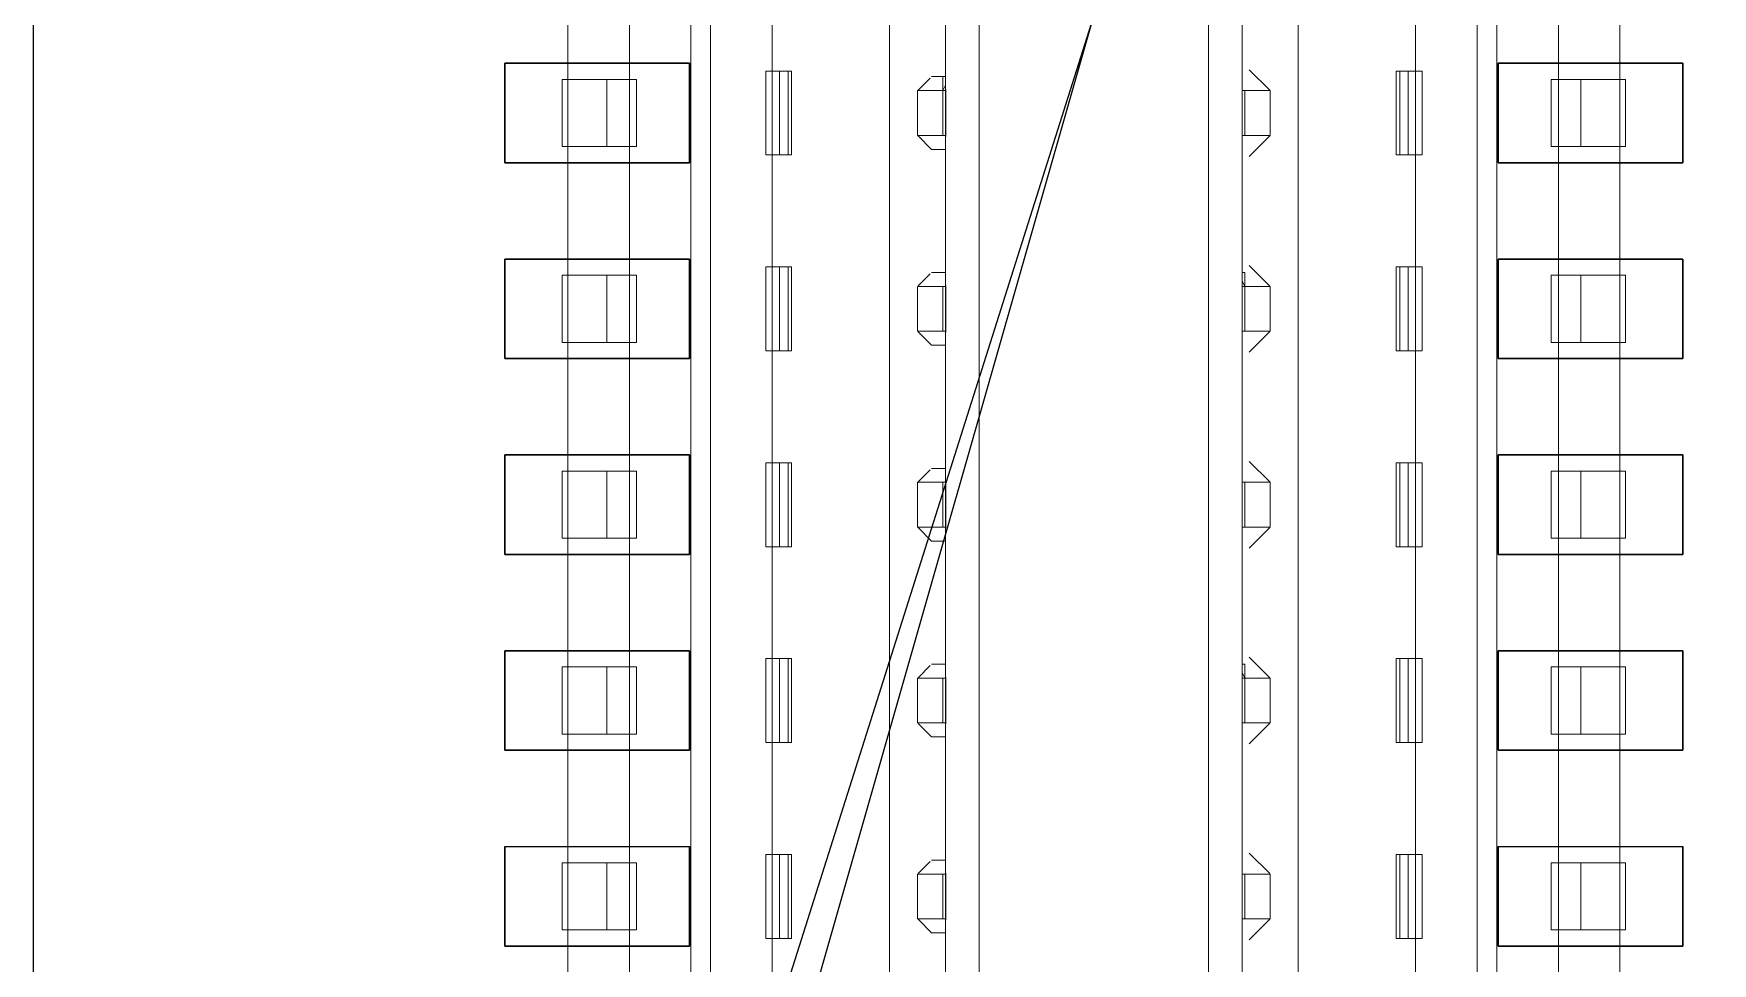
# Model space of a CAD drawing. Header units: millimetres. Extents: x 17 to 508, y 150 to 618.
# Drawn here: x 383.45 to 389.45, y 314.35 to 317.68 of the extents above; entities that cross this region are included whole.
import ezdxf

# ---------------------------------------------------------------- set-up
doc = ezdxf.new("R2010")
doc.units = ezdxf.units.MM
doc.linetypes.add('HIDDEN', pattern=[1.905, 1.27, -0.635])
for name, color, linetype in [('s_layer2', 7, 'Continuous'), ('susb-t_layer0', 3, 'Continuous'), ('中心线', 1, 'Continuous')]:
    doc.layers.add(name, color=color, linetype=linetype)
doc.layers.add('SPT', color=6, linetype='Continuous', lineweight=25)

msp = doc.modelspace()

# ---------------------------------------------------------------- linework, layer by layer
at = {"color": 7, "linetype": 'Continuous', "lineweight": 18}
for p, q in [((386.5077, 325.1505), (386.5077, 310.3322)), ((386.7077, 310.3274), (386.7077, 325.1553)), ((387.7677, 325.1553), (387.7677, 310.3274)), ((387.9677, 310.3322), (387.9677, 325.1505)), ((387.6477, 310.4913), (387.6477, 324.9913)), ((386.8277, 324.8547), (386.8277, 310.6913)), ((385.3577, 324.7213), (385.3577, 310.7613)), ((385.5777, 310.7613), (385.5777, 324.7213)), ((385.7977, 324.7213), (385.7977, 310.7613)), ((388.6777, 324.7213), (388.6777, 310.7613)), ((388.8977, 324.7213), (388.8977, 310.7613)), ((389.1177, 310.7613), (389.1177, 324.7213)), ((385.8677, 310.7613), (385.8677, 319.1413)), ((388.6077, 310.7613), (388.6077, 319.1413)), ((386.7077, 317.4805), (386.7077, 318.0022)), ((387.7677, 317.4805), (387.7677, 318.0022)), ((386.0877, 317.5413), (386.0877, 317.9413)), ((388.3877, 317.5413), (388.3877, 317.9413)), ((385.3377, 317.5113), (385.3577, 317.5113)), ((385.3377, 317.5113), (385.3377, 317.2713)), ((386.065, 317.5413), (386.065, 317.2414)), ((386.1448, 317.5413), (386.065, 317.5413)), ((386.1142, 317.5413), (386.0877, 317.5413)), ((386.1448, 317.2414), (386.1448, 317.5413)), ((386.1577, 317.5413), (386.1577, 317.2414)), ((386.6094, 317.4731), (386.6523, 317.516)), ((386.6977, 317.5213), (386.6977, 317.4713)), ((386.7077, 317.5213), (386.6977, 317.5213)), ((386.7077, 317.4913), (386.7077, 317.5213)), ((387.7927, 317.5463), (387.8664, 317.4726)), ((388.3177, 317.5413), (388.3177, 317.2414)), ((388.4104, 317.5413), (388.3306, 317.5413)), ((388.3306, 317.5413), (388.3306, 317.2414)), ((388.3612, 317.5413), (388.3877, 317.5413)), ((388.4104, 317.5413), (388.4104, 317.2414)), ((389.1377, 317.5113), (389.1177, 317.5113)), ((389.1377, 317.5113), (389.1377, 317.2713)), ((386.6077, 317.3113), (386.6077, 317.4713)), ((386.6077, 317.4713), (386.7077, 317.4713)), ((386.6977, 317.4713), (386.7077, 317.4913)), ((386.7081, 317.4713), (386.7077, 317.4805)), ((386.7081, 317.3113), (386.7081, 317.4713)), ((387.7677, 317.4713), (387.7677, 317.4805)), ((387.7677, 317.4713), (387.8677, 317.4713)), ((387.7677, 317.3113), (387.7677, 317.4713)), ((387.8677, 317.4713), (387.8677, 317.3113)), ((385.3577, 317.2713), (385.3377, 317.2713)), ((386.6077, 317.3113), (386.7077, 317.3113)), ((386.6577, 317.2613), (386.6094, 317.3096)), ((386.7077, 317.3022), (386.7081, 317.3113)), ((386.7077, 316.7805), (386.7077, 317.3022)), ((387.7677, 317.3113), (387.8677, 317.3113)), ((387.7677, 317.3022), (387.7677, 317.3113)), ((387.7677, 316.7805), (387.7677, 317.3022)), ((387.8664, 317.3101), (387.7927, 317.2363)), ((389.1177, 317.2713), (389.1377, 317.2713)), ((386.065, 317.2414), (386.1448, 317.2414)), ((386.0877, 316.8413), (386.0877, 317.2414)), ((388.4104, 317.2414), (388.3306, 317.2414)), ((388.3877, 316.8413), (388.3877, 317.2414)), ((385.3377, 316.8113), (385.3577, 316.8113)), ((385.3377, 316.8113), (385.3377, 316.5713)), ((386.065, 316.8413), (386.065, 316.5413)), ((386.1448, 316.8413), (386.065, 316.8413)), ((386.1142, 316.8413), (386.0877, 316.8413)), ((386.1448, 316.5413), (386.1448, 316.8413)), ((386.1577, 316.8413), (386.1577, 316.5413)), ((386.6094, 316.7731), (386.6523, 316.816)), ((387.7677, 316.8213), (387.7777, 316.8213)), ((387.7677, 316.7913), (387.7677, 316.8213)), ((387.7777, 316.7713), (387.7677, 316.7913)), ((387.7777, 316.8213), (387.7777, 316.7713)), ((387.7927, 316.8463), (387.8664, 316.7726)), ((388.3177, 316.8413), (388.3177, 316.5413)), ((388.4104, 316.8413), (388.3306, 316.8413)), ((388.3306, 316.8413), (388.3306, 316.5413)), ((388.3612, 316.8413), (388.3877, 316.8413)), ((388.4104, 316.8413), (388.4104, 316.5413)), ((389.1377, 316.8113), (389.1177, 316.8113)), ((389.1377, 316.8113), (389.1377, 316.5713)), ((386.6077, 316.6113), (386.6077, 316.7713)), ((386.6077, 316.7713), (386.7077, 316.7713)), ((386.7081, 316.7713), (386.7077, 316.7805)), ((386.7081, 316.6113), (386.7081, 316.7713)), ((387.7677, 316.7713), (387.7677, 316.7805)), ((387.7677, 316.7713), (387.8677, 316.7713)), ((387.7677, 316.6113), (387.7677, 316.7713)), ((387.8677, 316.7713), (387.8677, 316.6113)), ((386.6077, 316.6113), (386.7077, 316.6113)), ((386.6577, 316.5613), (386.6094, 316.6096)), ((386.7077, 316.6022), (386.7081, 316.6113)), ((387.7677, 316.6113), (387.8677, 316.6113)), ((387.7677, 316.6022), (387.7677, 316.6113)), ((387.8664, 316.6101), (387.7927, 316.5364)), ((385.3577, 316.5713), (385.3377, 316.5713)), ((386.7077, 316.0805), (386.7077, 316.6022)), ((387.7677, 316.0805), (387.7677, 316.6022)), ((389.1177, 316.5713), (389.1377, 316.5713)), ((386.065, 316.5413), (386.1448, 316.5413)), ((386.0877, 316.1414), (386.0877, 316.5413)), ((388.4104, 316.5413), (388.3306, 316.5413)), ((388.3877, 316.1414), (388.3877, 316.5413)), ((386.065, 316.1414), (386.065, 315.8413)), ((386.1448, 316.1414), (386.065, 316.1414)), ((386.1142, 316.1414), (386.0877, 316.1414)), ((386.1448, 315.8413), (386.1448, 316.1414)), ((386.1577, 316.1414), (386.1577, 315.8413)), ((387.7927, 316.1463), (387.8664, 316.0726)), ((388.3177, 316.1414), (388.3177, 315.8413)), ((388.3306, 316.1414), (388.3306, 315.8413)), ((388.4104, 316.1414), (388.3306, 316.1414)), ((388.3612, 316.1414), (388.3877, 316.1414)), ((388.4104, 316.1414), (388.4104, 315.8413)), ((385.3377, 316.1114), (385.3577, 316.1114)), ((385.3377, 316.1114), (385.3377, 315.8713)), ((386.6077, 315.9113), (386.6077, 316.0713)), ((386.6077, 316.0713), (386.7077, 316.0713)), ((386.6094, 316.0731), (386.6523, 316.116)), ((386.7081, 316.0713), (386.7077, 316.0805)), ((386.7081, 315.9113), (386.7081, 316.0713)), ((387.7677, 316.0713), (387.7677, 316.0805)), ((387.7677, 316.0713), (387.8677, 316.0713)), ((387.7677, 315.9113), (387.7677, 316.0713)), ((387.8677, 316.0713), (387.8677, 315.9113)), ((389.1177, 316.1114), (389.1377, 316.1114)), ((389.1377, 316.1114), (389.1377, 315.8713)), ((386.6077, 315.9113), (386.7077, 315.9113)), ((386.6577, 315.8613), (386.6094, 315.9096)), ((386.7077, 315.9022), (386.7081, 315.9113)), ((386.7077, 315.3805), (386.7077, 315.9022)), ((387.7677, 315.9113), (387.8677, 315.9113)), ((387.7677, 315.9022), (387.7677, 315.9113)), ((387.7677, 315.3805), (387.7677, 315.9022)), ((387.8664, 315.9101), (387.7927, 315.8363)), ((385.3577, 315.8713), (385.3377, 315.8713)), ((386.065, 315.8413), (386.1448, 315.8413)), ((386.0877, 315.4413), (386.0877, 315.8413)), ((388.4104, 315.8413), (388.3306, 315.8413)), ((388.3877, 315.4413), (388.3877, 315.8413)), ((389.1177, 315.8713), (389.1377, 315.8713)), ((385.3377, 315.4113), (385.3577, 315.4113)), ((385.3377, 315.4113), (385.3377, 315.1713)), ((386.065, 315.4413), (386.065, 315.1413)), ((386.1448, 315.4413), (386.065, 315.4413)), ((386.1142, 315.4413), (386.0877, 315.4413)), ((386.1448, 315.1413), (386.1448, 315.4413)), ((386.1577, 315.4413), (386.1577, 315.1413)), ((386.6094, 315.3731), (386.6523, 315.416)), ((387.7677, 315.4213), (387.7777, 315.4213)), ((387.7677, 315.3913), (387.7677, 315.4213)), ((387.7777, 315.4213), (387.7777, 315.3713)), ((387.7927, 315.4463), (387.8664, 315.3726)), ((388.3177, 315.4413), (388.3177, 315.1413)), ((388.4104, 315.4413), (388.3306, 315.4413)), ((388.3306, 315.4413), (388.3306, 315.1413)), ((388.3612, 315.4413), (388.3877, 315.4413)), ((388.4104, 315.4413), (388.4104, 315.1413)), ((389.1177, 315.4113), (389.1377, 315.4113)), ((389.1377, 315.4113), (389.1377, 315.1713)), ((386.6077, 315.2114), (386.6077, 315.3713)), ((386.6077, 315.3713), (386.7077, 315.3713)), ((386.7081, 315.3713), (386.7077, 315.3805)), ((386.7081, 315.2114), (386.7081, 315.3713)), ((387.7777, 315.3713), (387.7677, 315.3913)), ((387.7677, 315.3713), (387.7677, 315.3805)), ((387.7677, 315.3713), (387.8677, 315.3713)), ((387.7677, 315.2114), (387.7677, 315.3713)), ((387.8677, 315.3713), (387.8677, 315.2114)), ((385.3577, 315.1713), (385.3377, 315.1713)), ((386.6077, 315.2114), (386.7077, 315.2114)), ((386.6577, 315.1613), (386.6094, 315.2096)), ((386.7077, 315.2022), (386.7081, 315.2114)), ((386.7077, 314.6805), (386.7077, 315.2022)), ((387.7677, 315.2114), (387.8677, 315.2114)), ((387.7677, 315.2022), (387.7677, 315.2114)), ((387.7677, 314.6805), (387.7677, 315.2022)), ((387.8664, 315.2101), (387.7927, 315.1363)), ((389.1177, 315.1713), (389.1377, 315.1713)), ((386.065, 315.1413), (386.1448, 315.1413)), ((386.0877, 314.7413), (386.0877, 315.1413)), ((388.4104, 315.1413), (388.3306, 315.1413)), ((388.3877, 314.7413), (388.3877, 315.1413)), ((385.3377, 314.7113), (385.3577, 314.7113)), ((385.3377, 314.7113), (385.3377, 314.4713)), ((386.065, 314.7413), (386.065, 314.4413)), ((386.1448, 314.7413), (386.065, 314.7413)), ((386.1142, 314.7413), (386.0877, 314.7413)), ((386.1448, 314.4413), (386.1448, 314.7413)), ((386.1577, 314.7413), (386.1577, 314.4413)), ((386.6094, 314.6731), (386.6523, 314.716)), ((387.7927, 314.7463), (387.8664, 314.6726)), ((388.3177, 314.7413), (388.3177, 314.4413)), ((388.3306, 314.7413), (388.3306, 314.4413)), ((388.4104, 314.7413), (388.3306, 314.7413)), ((388.3612, 314.7413), (388.3877, 314.7413)), ((388.4104, 314.7413), (388.4104, 314.4413)), ((389.1377, 314.7113), (389.1177, 314.7113)), ((389.1377, 314.7113), (389.1377, 314.4713)), ((386.6077, 314.5113), (386.6077, 314.6713)), ((386.6077, 314.6713), (386.7077, 314.6713)), ((386.7081, 314.6713), (386.7077, 314.6805)), ((386.7081, 314.5113), (386.7081, 314.6713)), ((387.7677, 314.6713), (387.7677, 314.6805)), ((387.7677, 314.6713), (387.8677, 314.6713)), ((387.7677, 314.5113), (387.7677, 314.6713)), ((387.8677, 314.6713), (387.8677, 314.5113)), ((386.6077, 314.5113), (386.7077, 314.5113)), ((386.6577, 314.4613), (386.6094, 314.5096)), ((386.7077, 314.5022), (386.7081, 314.5113)), ((387.7677, 314.5113), (387.8677, 314.5113)), ((387.7677, 314.5022), (387.7677, 314.5113)), ((387.8664, 314.5101), (387.7927, 314.4363)), ((385.3577, 314.4713), (385.3377, 314.4713)), ((386.7077, 313.9805), (386.7077, 314.5022)), ((387.7677, 313.9805), (387.7677, 314.5022)), ((389.1177, 314.4713), (389.1377, 314.4713)), ((386.065, 314.4413), (386.1448, 314.4413)), ((386.0877, 314.0413), (386.0877, 314.4413)), ((388.4104, 314.4413), (388.3306, 314.4413)), ((388.3877, 314.0413), (388.3877, 314.4413))]:
    msp.add_line(p, q, dxfattribs=at)
at = {"color": 7, "linetype": 'HIDDEN', "lineweight": 18}
for p, q in [((385.3377, 317.2713), (385.3377, 317.5113)), ((385.3577, 317.5113), (385.603, 317.5113)), ((385.4977, 317.5113), (385.3577, 317.5113)), ((385.603, 317.5113), (385.4977, 317.5113)), ((385.4977, 317.5113), (385.4977, 317.2713)), ((385.603, 317.5113), (385.603, 317.2713)), ((386.0877, 317.2414), (386.0877, 317.5413)), ((386.1142, 317.5413), (386.1142, 317.2414)), ((386.7077, 317.5213), (386.7077, 317.4713)), ((386.7077, 317.2613), (386.7077, 317.5213)), ((387.7677, 317.5213), (387.7677, 317.4713)), ((387.7677, 317.2613), (387.7677, 317.5213)), ((388.3612, 317.5413), (388.3612, 317.2414)), ((388.3877, 317.5413), (388.3877, 317.2414)), ((388.8723, 317.5113), (388.9777, 317.5113)), ((388.8723, 317.5113), (389.1177, 317.5113)), ((388.8723, 317.2713), (388.8723, 317.5113)), ((388.9777, 317.5113), (389.1177, 317.5113)), ((388.9777, 317.2713), (388.9777, 317.5113)), ((386.6977, 317.3113), (386.6977, 317.4713)), ((386.7077, 317.4713), (386.7077, 317.3113)), ((387.7677, 317.4713), (387.7677, 317.3113)), ((387.7777, 317.4713), (387.7777, 317.3113)), ((385.3377, 317.2713), (385.4977, 317.2713)), ((385.603, 317.2713), (385.3577, 317.2713)), ((385.4977, 317.2713), (385.603, 317.2713)), ((386.7077, 317.3113), (386.7077, 317.2613)), ((387.7677, 317.3113), (387.7677, 317.2613)), ((387.8677, 317.3113), (387.7777, 317.3113)), ((389.1177, 317.2713), (388.8723, 317.2713)), ((388.8723, 317.2713), (388.9777, 317.2713)), ((389.1377, 317.2713), (388.9777, 317.2713)), ((386.1142, 317.2414), (386.0877, 317.2414)), ((388.3612, 317.2414), (388.3877, 317.2414)), ((385.3377, 316.5713), (385.3377, 316.8113)), ((385.3577, 316.8113), (385.603, 316.8113)), ((385.4977, 316.8113), (385.3577, 316.8113)), ((385.603, 316.8113), (385.4977, 316.8113)), ((385.4977, 316.8113), (385.4977, 316.5713)), ((385.603, 316.8113), (385.603, 316.5713)), ((386.0877, 316.5413), (386.0877, 316.8413)), ((386.1142, 316.8413), (386.1142, 316.5413)), ((386.7077, 316.8213), (386.7077, 316.7713)), ((386.7077, 316.5613), (386.7077, 316.8213)), ((387.7677, 316.8213), (387.7677, 316.7713)), ((387.7677, 316.5613), (387.7677, 316.8213)), ((388.3612, 316.8413), (388.3612, 316.5413)), ((388.3877, 316.8413), (388.3877, 316.5413)), ((388.8723, 316.8113), (388.9777, 316.8113)), ((388.8723, 316.8113), (389.1177, 316.8113)), ((388.8723, 316.5713), (388.8723, 316.8113)), ((388.9777, 316.8113), (389.1177, 316.8113)), ((388.9777, 316.5713), (388.9777, 316.8113)), ((386.6977, 316.6113), (386.6977, 316.7713)), ((386.7077, 316.7713), (386.7077, 316.6113)), ((387.7677, 316.7713), (387.7677, 316.6113)), ((387.7777, 316.7713), (387.7777, 316.6113)), ((386.7077, 316.6113), (386.7077, 316.5613)), ((387.7677, 316.6113), (387.7677, 316.5613)), ((385.3377, 316.5713), (385.4977, 316.5713)), ((385.603, 316.5713), (385.3577, 316.5713)), ((385.4977, 316.5713), (385.603, 316.5713)), ((389.1177, 316.5713), (388.8723, 316.5713)), ((388.8723, 316.5713), (388.9777, 316.5713)), ((389.1377, 316.5713), (388.9777, 316.5713)), ((386.1142, 316.5413), (386.0877, 316.5413)), ((388.3612, 316.5413), (388.3877, 316.5413)), ((386.0877, 315.8413), (386.0877, 316.1414)), ((386.1142, 316.1414), (386.1142, 315.8413)), ((388.3612, 316.1414), (388.3612, 315.8413)), ((388.3877, 316.1414), (388.3877, 315.8413)), ((385.3377, 315.8713), (385.3377, 316.1114)), ((385.3577, 316.1114), (385.603, 316.1114)), ((385.4977, 316.1114), (385.3577, 316.1114)), ((385.603, 316.1114), (385.4977, 316.1114)), ((385.4977, 316.1114), (385.4977, 315.8713)), ((385.603, 316.1114), (385.603, 315.8713)), ((386.6977, 316.0713), (386.6977, 315.9113)), ((386.7077, 316.1213), (386.7077, 316.0713)), ((386.7077, 315.8613), (386.7077, 316.1213)), ((386.7077, 316.0713), (386.7077, 315.9113)), ((387.7677, 316.1213), (387.7677, 316.0713)), ((387.7677, 315.8613), (387.7677, 316.1213)), ((387.7677, 316.0713), (387.7677, 315.9113)), ((387.7777, 316.0713), (387.7777, 315.9113)), ((388.8723, 316.1114), (388.9777, 316.1114)), ((388.8723, 316.1114), (389.1177, 316.1114)), ((388.8723, 315.8713), (388.8723, 316.1114)), ((388.9777, 316.1114), (389.1177, 316.1114)), ((388.9777, 315.8713), (388.9777, 316.1114)), ((386.7077, 315.9113), (386.7077, 315.8613)), ((387.7677, 315.9113), (387.7677, 315.8613)), ((385.3377, 315.8713), (385.4977, 315.8713)), ((385.603, 315.8713), (385.3577, 315.8713)), ((385.4977, 315.8713), (385.603, 315.8713)), ((386.1142, 315.8413), (386.0877, 315.8413)), ((388.3612, 315.8413), (388.3877, 315.8413)), ((389.1177, 315.8713), (388.8723, 315.8713)), ((388.8723, 315.8713), (388.9777, 315.8713)), ((389.1377, 315.8713), (388.9777, 315.8713)), ((385.3377, 315.1713), (385.3377, 315.4113)), ((385.3577, 315.4113), (385.603, 315.4113)), ((385.4977, 315.4113), (385.3577, 315.4113)), ((385.603, 315.4113), (385.4977, 315.4113)), ((385.4977, 315.4113), (385.4977, 315.1713)), ((385.603, 315.4113), (385.603, 315.1713)), ((386.0877, 315.1413), (386.0877, 315.4413)), ((386.1142, 315.4413), (386.1142, 315.1413)), ((386.7077, 315.4213), (386.7077, 315.3713)), ((386.7077, 315.1613), (386.7077, 315.4213)), ((387.7677, 315.4213), (387.7677, 315.3713)), ((387.7677, 315.1613), (387.7677, 315.4213)), ((388.3612, 315.4413), (388.3612, 315.1413)), ((388.3877, 315.4413), (388.3877, 315.1413)), ((388.8723, 315.4113), (388.9777, 315.4113)), ((388.8723, 315.4113), (389.1177, 315.4113)), ((388.8723, 315.1713), (388.8723, 315.4113)), ((388.9777, 315.4113), (389.1177, 315.4113)), ((388.9777, 315.1713), (388.9777, 315.4113)), ((386.6977, 315.2114), (386.6977, 315.3713)), ((386.7077, 315.3713), (386.7077, 315.2114)), ((387.7677, 315.3713), (387.7677, 315.2114)), ((387.8669, 315.3713), (387.7777, 315.3713)), ((387.7777, 315.3713), (387.7777, 315.2114)), ((385.3377, 315.1713), (385.4977, 315.1713)), ((385.603, 315.1713), (385.3577, 315.1713)), ((385.4977, 315.1713), (385.603, 315.1713)), ((386.7077, 315.2114), (386.7077, 315.1613)), ((387.7677, 315.2114), (387.7677, 315.1613)), ((389.1177, 315.1713), (388.8723, 315.1713)), ((388.8723, 315.1713), (388.9777, 315.1713)), ((389.1377, 315.1713), (388.9777, 315.1713)), ((386.1142, 315.1413), (386.0877, 315.1413)), ((388.3612, 315.1413), (388.3877, 315.1413)), ((385.3377, 314.4713), (385.3377, 314.7113)), ((385.3577, 314.7113), (385.603, 314.7113)), ((385.4977, 314.7113), (385.3577, 314.7113)), ((385.603, 314.7113), (385.4977, 314.7113)), ((385.4977, 314.7113), (385.4977, 314.4713)), ((385.603, 314.7113), (385.603, 314.4713)), ((386.0877, 314.4413), (386.0877, 314.7413)), ((386.1142, 314.7413), (386.1142, 314.4413)), ((386.7077, 314.7213), (386.7077, 314.6713)), ((386.7077, 314.4613), (386.7077, 314.7213)), ((387.7677, 314.7213), (387.7677, 314.6713)), ((387.7677, 314.4613), (387.7677, 314.7213)), ((388.3612, 314.7413), (388.3612, 314.4413)), ((388.3877, 314.7413), (388.3877, 314.4413)), ((388.8723, 314.7113), (388.9777, 314.7113)), ((388.8723, 314.7113), (389.1177, 314.7113)), ((388.8723, 314.4713), (388.8723, 314.7113)), ((388.9777, 314.7113), (389.1177, 314.7113)), ((388.9777, 314.4713), (388.9777, 314.7113)), ((386.6977, 314.5113), (386.6977, 314.6713)), ((386.7077, 314.6713), (386.7077, 314.5113)), ((387.7677, 314.6713), (387.7677, 314.5113)), ((387.7777, 314.6713), (387.7777, 314.5113)), ((386.7077, 314.5113), (386.7077, 314.4613)), ((387.7677, 314.5113), (387.7677, 314.4613)), ((385.3377, 314.4713), (385.4977, 314.4713)), ((385.603, 314.4713), (385.3577, 314.4713)), ((385.4977, 314.4713), (385.603, 314.4713)), ((389.1177, 314.4713), (388.8723, 314.4713)), ((388.8723, 314.4713), (388.9777, 314.4713)), ((389.1377, 314.4713), (388.9777, 314.4713)), ((386.1142, 314.4413), (386.0877, 314.4413)), ((388.3612, 314.4413), (388.3877, 314.4413))]:
    msp.add_line(p, q, dxfattribs=at)
at = {"color": 7, "linetype": 'Continuous', "lineweight": 18}
for points, knots in [([(386.0877, 317.5413), (386.0867, 317.5413), (386.0847, 317.5413), (386.0716, 317.5413), (386.065, 317.5413)], [0, 0, 0, 0, 0.4999814, 1, 1, 1, 1]), ([(386.1577, 317.5413), (386.1571, 317.5413), (386.1559, 317.5413), (386.1463, 317.5413), (386.1323, 317.5413), (386.1202, 317.5413), (386.1142, 317.5413)], [0, 0, 0, 0, 0.249992, 0.500008, 0.750014, 1, 1, 1, 1]), ([(386.1448, 317.5413), (386.1485, 317.5413), (386.1559, 317.5413), (386.1571, 317.5413), (386.1577, 317.5413)], [0, 0, 0, 0, 0.500041, 1, 1, 1, 1]), ([(388.3177, 317.5413), (388.3183, 317.5413), (388.3195, 317.5413), (388.329, 317.5413), (388.343, 317.5413), (388.3551, 317.5413), (388.3612, 317.5413)], [0, 0, 0, 0, 0.250003, 0.499908, 0.750034, 1, 1, 1, 1]), ([(388.3306, 317.5413), (388.3269, 317.5413), (388.3194, 317.5413), (388.3183, 317.5413), (388.3177, 317.5413)], [0, 0, 0, 0, 0.500131, 1, 1, 1, 1]), ([(388.4104, 317.5413), (388.4038, 317.5413), (388.3906, 317.5413), (388.3887, 317.5413), (388.3877, 317.5413)], [0, 0, 0, 0, 0.499994, 1, 1, 1, 1]), ([(386.1448, 317.2414), (386.1485, 317.2414), (386.1559, 317.2414), (386.1571, 317.2414), (386.1577, 317.2414)], [0, 0, 0, 0, 0.500041, 1, 1, 1, 1]), ([(388.3306, 317.2414), (388.3269, 317.2414), (388.3194, 317.2414), (388.3183, 317.2414), (388.3177, 317.2414)], [0, 0, 0, 0, 0.500131, 1, 1, 1, 1]), ([(386.0877, 316.8413), (386.0867, 316.8413), (386.0847, 316.8413), (386.0716, 316.8413), (386.065, 316.8413)], [0, 0, 0, 0, 0.4999814, 1, 1, 1, 1]), ([(386.1577, 316.8413), (386.1571, 316.8413), (386.1559, 316.8413), (386.1463, 316.8413), (386.1323, 316.8413), (386.1202, 316.8413), (386.1142, 316.8413)], [0, 0, 0, 0, 0.249992, 0.500008, 0.750014, 1, 1, 1, 1]), ([(386.1448, 316.8413), (386.1485, 316.8413), (386.1559, 316.8413), (386.1571, 316.8413), (386.1577, 316.8413)], [0, 0, 0, 0, 0.500041, 1, 1, 1, 1]), ([(388.3177, 316.8413), (388.3183, 316.8413), (388.3195, 316.8413), (388.329, 316.8413), (388.343, 316.8413), (388.3551, 316.8413), (388.3612, 316.8413)], [0, 0, 0, 0, 0.250003, 0.499908, 0.750034, 1, 1, 1, 1]), ([(388.3306, 316.8413), (388.3269, 316.8413), (388.3194, 316.8413), (388.3183, 316.8413), (388.3177, 316.8413)], [0, 0, 0, 0, 0.500131, 1, 1, 1, 1]), ([(388.4104, 316.8413), (388.4038, 316.8413), (388.3906, 316.8413), (388.3887, 316.8413), (388.3877, 316.8413)], [0, 0, 0, 0, 0.499994, 1, 1, 1, 1]), ([(386.1448, 316.5413), (386.1485, 316.5413), (386.1559, 316.5413), (386.1571, 316.5413), (386.1577, 316.5413)], [0, 0, 0, 0, 0.500041, 1, 1, 1, 1]), ([(388.3306, 316.5413), (388.3269, 316.5413), (388.3194, 316.5413), (388.3183, 316.5413), (388.3177, 316.5413)], [0, 0, 0, 0, 0.500131, 1, 1, 1, 1]), ([(386.0877, 316.1414), (386.0867, 316.1414), (386.0847, 316.1414), (386.0716, 316.1414), (386.065, 316.1414)], [0, 0, 0, 0, 0.4999814, 1, 1, 1, 1]), ([(386.1577, 316.1414), (386.1571, 316.1414), (386.1559, 316.1414), (386.1463, 316.1414), (386.1323, 316.1414), (386.1202, 316.1414), (386.1142, 316.1414)], [0, 0, 0, 0, 0.249992, 0.500008, 0.750014, 1, 1, 1, 1]), ([(386.1448, 316.1414), (386.1485, 316.1414), (386.1559, 316.1414), (386.1571, 316.1414), (386.1577, 316.1414)], [0, 0, 0, 0, 0.500041, 1, 1, 1, 1]), ([(388.3177, 316.1414), (388.3183, 316.1414), (388.3195, 316.1414), (388.329, 316.1414), (388.343, 316.1414), (388.3551, 316.1414), (388.3612, 316.1414)], [0, 0, 0, 0, 0.250003, 0.499908, 0.750034, 1, 1, 1, 1]), ([(388.3306, 316.1414), (388.3269, 316.1414), (388.3194, 316.1414), (388.3183, 316.1414), (388.3177, 316.1414)], [0, 0, 0, 0, 0.500131, 1, 1, 1, 1]), ([(388.4104, 316.1414), (388.4038, 316.1414), (388.3906, 316.1414), (388.3887, 316.1414), (388.3877, 316.1414)], [0, 0, 0, 0, 0.499994, 1, 1, 1, 1]), ([(386.1448, 315.8413), (386.1485, 315.8413), (386.1559, 315.8413), (386.1571, 315.8413), (386.1577, 315.8413)], [0, 0, 0, 0, 0.500041, 1, 1, 1, 1]), ([(388.3306, 315.8413), (388.3269, 315.8413), (388.3194, 315.8413), (388.3183, 315.8413), (388.3177, 315.8413)], [0, 0, 0, 0, 0.500131, 1, 1, 1, 1]), ([(386.0877, 315.4413), (386.0867, 315.4413), (386.0847, 315.4413), (386.0716, 315.4413), (386.065, 315.4413)], [0, 0, 0, 0, 0.4999814, 1, 1, 1, 1]), ([(386.1577, 315.4413), (386.1571, 315.4413), (386.1559, 315.4413), (386.1463, 315.4413), (386.1323, 315.4413), (386.1202, 315.4413), (386.1142, 315.4413)], [0, 0, 0, 0, 0.249992, 0.500008, 0.750014, 1, 1, 1, 1]), ([(386.1448, 315.4413), (386.1485, 315.4413), (386.1559, 315.4413), (386.1571, 315.4413), (386.1577, 315.4413)], [0, 0, 0, 0, 0.500041, 1, 1, 1, 1]), ([(388.3177, 315.4413), (388.3183, 315.4413), (388.3195, 315.4413), (388.329, 315.4413), (388.343, 315.4413), (388.3551, 315.4413), (388.3612, 315.4413)], [0, 0, 0, 0, 0.250003, 0.499908, 0.750034, 1, 1, 1, 1]), ([(388.3306, 315.4413), (388.3269, 315.4413), (388.3194, 315.4413), (388.3183, 315.4413), (388.3177, 315.4413)], [0, 0, 0, 0, 0.500131, 1, 1, 1, 1]), ([(388.4104, 315.4413), (388.4038, 315.4413), (388.3906, 315.4413), (388.3887, 315.4413), (388.3877, 315.4413)], [0, 0, 0, 0, 0.499994, 1, 1, 1, 1]), ([(386.1448, 315.1413), (386.1485, 315.1413), (386.1559, 315.1413), (386.1571, 315.1413), (386.1577, 315.1413)], [0, 0, 0, 0, 0.500041, 1, 1, 1, 1]), ([(388.3306, 315.1413), (388.3269, 315.1413), (388.3194, 315.1413), (388.3183, 315.1413), (388.3177, 315.1413)], [0, 0, 0, 0, 0.500131, 1, 1, 1, 1]), ([(386.0877, 314.7413), (386.0867, 314.7413), (386.0847, 314.7413), (386.0716, 314.7413), (386.065, 314.7413)], [0, 0, 0, 0, 0.4999814, 1, 1, 1, 1]), ([(386.1577, 314.7413), (386.1571, 314.7413), (386.1559, 314.7413), (386.1463, 314.7413), (386.1323, 314.7413), (386.1202, 314.7413), (386.1142, 314.7413)], [0, 0, 0, 0, 0.249992, 0.500008, 0.750014, 1, 1, 1, 1]), ([(386.1448, 314.7413), (386.1485, 314.7413), (386.1559, 314.7413), (386.1571, 314.7413), (386.1577, 314.7413)], [0, 0, 0, 0, 0.500041, 1, 1, 1, 1]), ([(388.3177, 314.7413), (388.3183, 314.7413), (388.3195, 314.7413), (388.329, 314.7413), (388.343, 314.7413), (388.3551, 314.7413), (388.3612, 314.7413)], [0, 0, 0, 0, 0.250003, 0.499908, 0.750034, 1, 1, 1, 1]), ([(388.3306, 314.7413), (388.3269, 314.7413), (388.3194, 314.7413), (388.3183, 314.7413), (388.3177, 314.7413)], [0, 0, 0, 0, 0.500131, 1, 1, 1, 1]), ([(388.4104, 314.7413), (388.4038, 314.7413), (388.3906, 314.7413), (388.3887, 314.7413), (388.3877, 314.7413)], [0, 0, 0, 0, 0.499994, 1, 1, 1, 1]), ([(386.1448, 314.4413), (386.1485, 314.4413), (386.1559, 314.4413), (386.1571, 314.4413), (386.1577, 314.4413)], [0, 0, 0, 0, 0.500041, 1, 1, 1, 1]), ([(388.3306, 314.4413), (388.3269, 314.4413), (388.3194, 314.4413), (388.3183, 314.4413), (388.3177, 314.4413)], [0, 0, 0, 0, 0.500131, 1, 1, 1, 1])]:
    msp.add_open_spline(points, degree=3, knots=knots, dxfattribs=at)
at = {"color": 7, "linetype": 'HIDDEN', "lineweight": 18}
for points, knots in [([(386.7077, 317.5213), (386.7003, 317.5213), (386.6856, 317.5213), (386.6699, 317.5213), (386.6599, 317.5213), (386.6566, 317.5213), (386.6599, 317.5213), (386.6699, 317.5213), (386.6856, 317.5213), (386.7003, 317.5213), (386.7077, 317.5213)], [0, 0, 0, 0, 0.1250087, 0.2500195, 0.3750001, 0.4999865, 0.6250044, 0.749985, 0.8749691, 1, 1, 1, 1]), ([(386.065, 317.2414), (386.0716, 317.2414), (386.0847, 317.2414), (386.0867, 317.2414), (386.0877, 317.2414)], [0, 0, 0, 0, 0.5000186, 1, 1, 1, 1]), ([(386.1577, 317.2414), (386.1571, 317.2414), (386.1559, 317.2414), (386.1463, 317.2414), (386.1323, 317.2414), (386.1202, 317.2414), (386.1142, 317.2414)], [0, 0, 0, 0, 0.249992, 0.500008, 0.750014, 1, 1, 1, 1]), ([(386.7077, 317.2613), (386.7003, 317.2613), (386.6856, 317.2613), (386.6699, 317.2613), (386.6599, 317.2613), (386.6566, 317.2613), (386.6599, 317.2613), (386.6699, 317.2613), (386.6856, 317.2613), (386.7003, 317.2613), (386.7077, 317.2613)], [0, 0, 0, 0, 0.1250309, 0.250015, 0.3749956, 0.5000135, 0.6249999, 0.7499805, 0.8749913, 1, 1, 1, 1]), ([(388.3177, 317.2414), (388.3183, 317.2414), (388.3195, 317.2414), (388.329, 317.2414), (388.343, 317.2414), (388.3551, 317.2414), (388.3612, 317.2414)], [0, 0, 0, 0, 0.250003, 0.499908, 0.750034, 1, 1, 1, 1]), ([(388.3877, 317.2414), (388.3887, 317.2414), (388.3906, 317.2414), (388.4038, 317.2414), (388.4104, 317.2414)], [0, 0, 0, 0, 0.500006, 1, 1, 1, 1]), ([(386.7077, 316.8213), (386.7003, 316.8213), (386.6856, 316.8213), (386.6699, 316.8213), (386.6599, 316.8213), (386.6566, 316.8213), (386.6599, 316.8213), (386.6699, 316.8213), (386.6856, 316.8213), (386.7003, 316.8213), (386.7077, 316.8213)], [0, 0, 0, 0, 0.1250087, 0.2500195, 0.3750001, 0.4999865, 0.6250044, 0.749985, 0.8749691, 1, 1, 1, 1]), ([(386.7077, 316.5613), (386.7003, 316.5613), (386.6856, 316.5613), (386.6699, 316.5613), (386.6599, 316.5613), (386.6566, 316.5613), (386.6599, 316.5613), (386.6699, 316.5613), (386.6856, 316.5613), (386.7003, 316.5613), (386.7077, 316.5613)], [0, 0, 0, 0, 0.1250309, 0.250015, 0.3749956, 0.5000135, 0.6249999, 0.7499805, 0.8749913, 1, 1, 1, 1]), ([(386.065, 316.5413), (386.0716, 316.5413), (386.0847, 316.5413), (386.0867, 316.5413), (386.0877, 316.5413)], [0, 0, 0, 0, 0.5000186, 1, 1, 1, 1]), ([(386.1577, 316.5413), (386.1571, 316.5413), (386.1559, 316.5413), (386.1463, 316.5413), (386.1323, 316.5413), (386.1202, 316.5413), (386.1142, 316.5413)], [0, 0, 0, 0, 0.249992, 0.500008, 0.750014, 1, 1, 1, 1]), ([(388.3177, 316.5413), (388.3183, 316.5413), (388.3195, 316.5413), (388.329, 316.5413), (388.343, 316.5413), (388.3551, 316.5413), (388.3612, 316.5413)], [0, 0, 0, 0, 0.250003, 0.499908, 0.750034, 1, 1, 1, 1]), ([(388.3877, 316.5413), (388.3887, 316.5413), (388.3906, 316.5413), (388.4038, 316.5413), (388.4104, 316.5413)], [0, 0, 0, 0, 0.500006, 1, 1, 1, 1]), ([(386.7077, 316.1213), (386.7003, 316.1213), (386.6856, 316.1213), (386.6699, 316.1213), (386.6599, 316.1213), (386.6566, 316.1213), (386.6599, 316.1213), (386.6699, 316.1213), (386.6856, 316.1213), (386.7003, 316.1213), (386.7077, 316.1213)], [0, 0, 0, 0, 0.1250087, 0.2500195, 0.3750001, 0.4999865, 0.6250044, 0.749985, 0.8749691, 1, 1, 1, 1]), ([(386.065, 315.8413), (386.0716, 315.8413), (386.0847, 315.8413), (386.0867, 315.8413), (386.0877, 315.8413)], [0, 0, 0, 0, 0.5000186, 1, 1, 1, 1]), ([(386.1577, 315.8413), (386.1571, 315.8413), (386.1559, 315.8413), (386.1463, 315.8413), (386.1323, 315.8413), (386.1202, 315.8413), (386.1142, 315.8413)], [0, 0, 0, 0, 0.249992, 0.500008, 0.750014, 1, 1, 1, 1]), ([(386.7077, 315.8613), (386.7003, 315.8613), (386.6856, 315.8613), (386.6699, 315.8613), (386.6599, 315.8613), (386.6566, 315.8613), (386.6599, 315.8613), (386.6699, 315.8613), (386.6856, 315.8613), (386.7003, 315.8613), (386.7077, 315.8613)], [0, 0, 0, 0, 0.1250309, 0.250015, 0.3749956, 0.5000135, 0.6249999, 0.7499805, 0.8749913, 1, 1, 1, 1]), ([(388.3177, 315.8413), (388.3183, 315.8413), (388.3195, 315.8413), (388.329, 315.8413), (388.343, 315.8413), (388.3551, 315.8413), (388.3612, 315.8413)], [0, 0, 0, 0, 0.250003, 0.499908, 0.750034, 1, 1, 1, 1]), ([(388.3877, 315.8413), (388.3887, 315.8413), (388.3906, 315.8413), (388.4038, 315.8413), (388.4104, 315.8413)], [0, 0, 0, 0, 0.500006, 1, 1, 1, 1]), ([(386.7077, 315.4213), (386.7003, 315.4213), (386.6856, 315.4213), (386.6699, 315.4213), (386.6599, 315.4213), (386.6566, 315.4213), (386.6599, 315.4213), (386.6699, 315.4213), (386.6856, 315.4213), (386.7003, 315.4213), (386.7077, 315.4213)], [0, 0, 0, 0, 0.1250087, 0.2500195, 0.3750001, 0.4999865, 0.6250044, 0.749985, 0.8749691, 1, 1, 1, 1]), ([(386.065, 315.1413), (386.0716, 315.1413), (386.0847, 315.1413), (386.0867, 315.1413), (386.0877, 315.1413)], [0, 0, 0, 0, 0.5000186, 1, 1, 1, 1]), ([(386.1577, 315.1413), (386.1571, 315.1413), (386.1559, 315.1413), (386.1463, 315.1413), (386.1323, 315.1413), (386.1202, 315.1413), (386.1142, 315.1413)], [0, 0, 0, 0, 0.249992, 0.500008, 0.750014, 1, 1, 1, 1]), ([(386.7077, 315.1613), (386.7003, 315.1613), (386.6856, 315.1613), (386.6699, 315.1613), (386.6599, 315.1613), (386.6566, 315.1613), (386.6599, 315.1613), (386.6699, 315.1613), (386.6856, 315.1613), (386.7003, 315.1613), (386.7077, 315.1613)], [0, 0, 0, 0, 0.1250309, 0.250015, 0.3749956, 0.5000135, 0.6249999, 0.7499805, 0.8749913, 1, 1, 1, 1]), ([(388.3177, 315.1413), (388.3183, 315.1413), (388.3195, 315.1413), (388.329, 315.1413), (388.343, 315.1413), (388.3551, 315.1413), (388.3612, 315.1413)], [0, 0, 0, 0, 0.250003, 0.499908, 0.750034, 1, 1, 1, 1]), ([(388.3877, 315.1413), (388.3887, 315.1413), (388.3906, 315.1413), (388.4038, 315.1413), (388.4104, 315.1413)], [0, 0, 0, 0, 0.500006, 1, 1, 1, 1]), ([(386.7077, 314.7213), (386.7003, 314.7213), (386.6856, 314.7213), (386.6699, 314.7213), (386.6599, 314.7213), (386.6566, 314.7213), (386.6599, 314.7213), (386.6699, 314.7213), (386.6856, 314.7213), (386.7003, 314.7213), (386.7077, 314.7213)], [0, 0, 0, 0, 0.1250087, 0.2500195, 0.3750001, 0.4999865, 0.6250044, 0.749985, 0.8749691, 1, 1, 1, 1]), ([(386.7077, 314.4613), (386.7003, 314.4613), (386.6856, 314.4613), (386.6699, 314.4613), (386.6599, 314.4613), (386.6566, 314.4613), (386.6599, 314.4613), (386.6699, 314.4613), (386.6856, 314.4613), (386.7003, 314.4613), (386.7077, 314.4613)], [0, 0, 0, 0, 0.1250309, 0.250015, 0.3749956, 0.5000135, 0.6249999, 0.7499805, 0.8749913, 1, 1, 1, 1]), ([(386.065, 314.4413), (386.0716, 314.4413), (386.0847, 314.4413), (386.0867, 314.4413), (386.0877, 314.4413)], [0, 0, 0, 0, 0.5000186, 1, 1, 1, 1]), ([(386.1577, 314.4413), (386.1571, 314.4413), (386.1559, 314.4413), (386.1463, 314.4413), (386.1323, 314.4413), (386.1202, 314.4413), (386.1142, 314.4413)], [0, 0, 0, 0, 0.249992, 0.500008, 0.750014, 1, 1, 1, 1]), ([(388.3177, 314.4413), (388.3183, 314.4413), (388.3195, 314.4413), (388.329, 314.4413), (388.343, 314.4413), (388.3551, 314.4413), (388.3612, 314.4413)], [0, 0, 0, 0, 0.250003, 0.499908, 0.750034, 1, 1, 1, 1]), ([(388.3877, 314.4413), (388.3887, 314.4413), (388.3906, 314.4413), (388.4038, 314.4413), (388.4104, 314.4413)], [0, 0, 0, 0, 0.500006, 1, 1, 1, 1])]:
    msp.add_open_spline(points, degree=3, knots=knots, dxfattribs=at)
at = {"layer": 's_layer2', "color": 2}
for points in [[(385.1325, 317.5691), (385.7929, 317.5691), (385.7929, 317.2135), (385.1325, 317.2135)], [(388.6824, 317.5691), (389.3428, 317.5691), (389.3428, 317.2135), (388.6824, 317.2135)], [(385.1325, 316.8691), (385.7929, 316.8691), (385.7929, 316.5135), (385.1325, 316.5135)], [(388.6824, 316.8691), (389.3428, 316.8691), (389.3428, 316.5135), (388.6824, 316.5135)], [(385.1325, 316.1691), (385.7929, 316.1691), (385.7929, 315.8135), (385.1325, 315.8135)], [(388.6824, 316.1691), (389.3428, 316.1691), (389.3428, 315.8135), (388.6824, 315.8135)], [(385.1325, 315.4691), (385.7929, 315.4691), (385.7929, 315.1135), (385.1325, 315.1135)], [(388.6824, 315.4691), (389.3428, 315.4691), (389.3428, 315.1135), (388.6824, 315.1135)], [(385.1325, 314.7691), (385.7929, 314.7691), (385.7929, 314.4135), (385.1325, 314.4135)], [(388.6824, 314.7691), (389.3428, 314.7691), (389.3428, 314.4135), (388.6824, 314.4135)]]:
    msp.add_lwpolyline(points, close=True, dxfattribs=at)
at = {"layer": 'SPT', "color": 2, "linetype": 'Continuous'}
for points in [[(385.1325, 317.2135), (385.7929, 317.2135), (385.7929, 317.5691), (385.1325, 317.5691)], [(388.6824, 317.2135), (389.3428, 317.2135), (389.3428, 317.5691), (388.6824, 317.5691)], [(385.1325, 316.5135), (385.7929, 316.5135), (385.7929, 316.8691), (385.1325, 316.8691)], [(388.6824, 316.5135), (389.3428, 316.5135), (389.3428, 316.8691), (388.6824, 316.8691)], [(385.1325, 315.8135), (385.7929, 315.8135), (385.7929, 316.1691), (385.1325, 316.1691)], [(388.6824, 315.8135), (389.3428, 315.8135), (389.3428, 316.1691), (388.6824, 316.1691)], [(385.1325, 315.1135), (385.7929, 315.1135), (385.7929, 315.4691), (385.1325, 315.4691)], [(388.6824, 315.1135), (389.3428, 315.1135), (389.3428, 315.4691), (388.6824, 315.4691)], [(385.1325, 314.4134), (385.7929, 314.4134), (385.7929, 314.769), (385.1325, 314.769)], [(388.6824, 314.4134), (389.3428, 314.4134), (389.3428, 314.769), (388.6824, 314.769)]]:
    msp.add_lwpolyline(points, close=True, dxfattribs=at)
at = {"layer": 'susb-t_layer0', "color": 1, "linetype": 'Continuous'}
msp.add_lwpolyline([(384.4483, 329.1414), (392.2374, 329.1414, -0.414216), (393.2377, 328.1416), (393.2377, 307.3416, -0.414367), (392.2374, 306.3413), (384.4483, 306.3413, -0.414365), (383.4485, 307.3416), (383.4485, 328.1416, -0.414216)], format="xyb", close=True, dxfattribs=at)
at = {"layer": '中心线'}
for p, q in [((389.3428, 324.3916), (385.1325, 311.0911)), ((389.1377, 324.3913), (385.3377, 311.0913))]:
    msp.add_line(p, q, dxfattribs=at)

doc.saveas('drawing.dxf')
